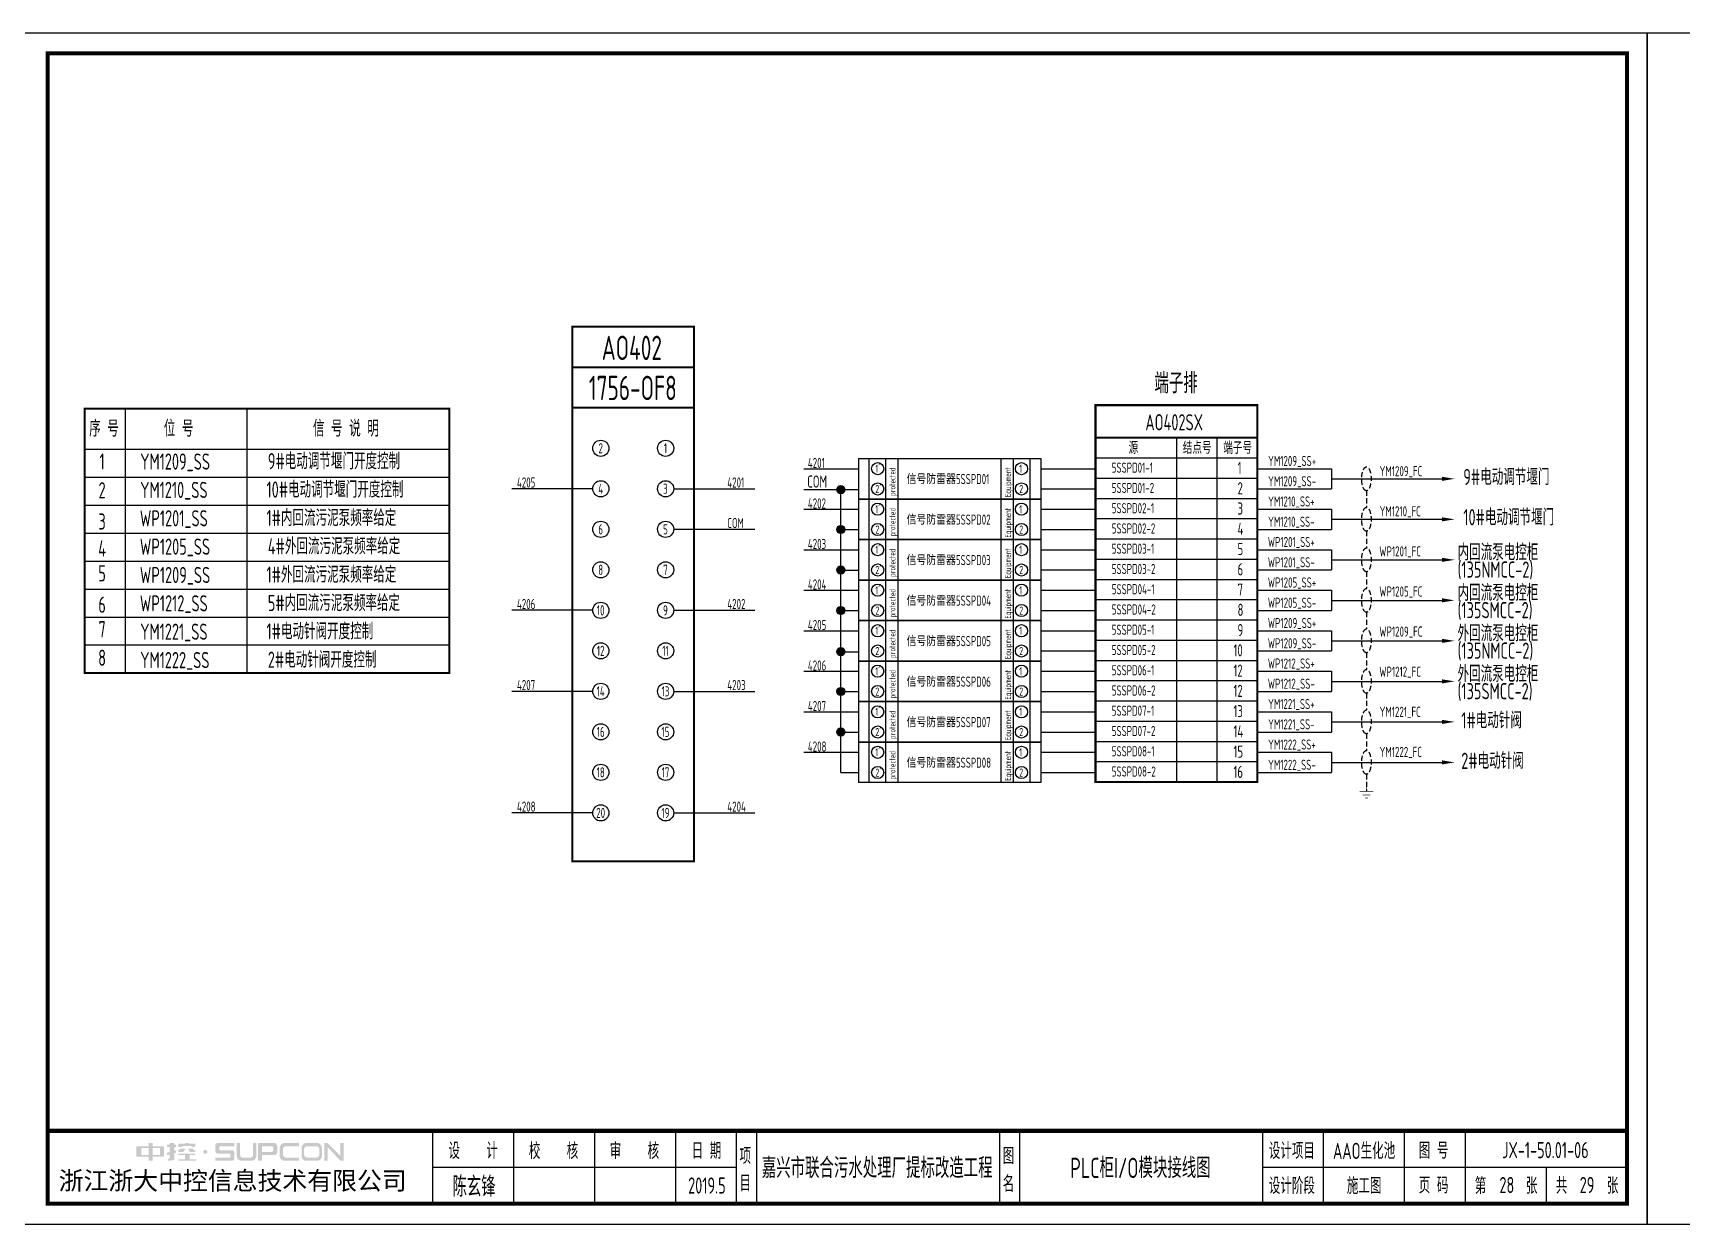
# Model space of a CAD drawing. Header units: millimetres. Extents: x 30557 to 235556, y -116603 to -73383.
# Drawn here: x 43202 to 47275, y -98537 to -95597 of the extents above; entities that cross this region are included whole.
import ezdxf
from ezdxf.enums import TextEntityAlignment as Align

# ---------------------------------------------------------------- set-up
doc = ezdxf.new("R2010")
doc.units = ezdxf.units.MM
doc.linetypes.add('DASHED2', pattern=[0.375, 0.25, -0.125])
doc.layers.add('1', color=3, linetype='Continuous')
doc.layers.add('符号层', color=3, linetype='Continuous')
doc.layers.add('_Drawing', color=7, linetype='Continuous', lineweight=25)
doc.styles.add('supcon', font='sceie.shx', dxfattribs={"width": 0.75, "height": 40, "bigfont": 'sceic.shx'})
doc.styles.add('Title', font='', dxfattribs={"height": 45})
doc.styles.get('Title').set_extended_font_data('SimHei')

# ---------------------------------------------------------------- blocks, each defined once
blk = doc.blocks.new('中控·SUPCON')
at = {"linetype": 'Continuous'}
h = blk.add_hatch(color=2, dxfattribs=at)
h.dxf.hatch_style = 1
h.paths.add_polyline_path([(34, 33), (20, 33), (20, 37), (15, 37), (15, 36), (15, 33), (0, 33), (0, 20), (13, 20), (15, 20), (15, 15), (20, 15), (20, 20), (22, 20), (34, 20)])
h.paths.add_polyline_path([(20, 30), (20, 31), (29, 31), (29, 22), (20, 22)], flags=16)
h.paths.add_polyline_path([(15, 30), (15, 22), (6, 22), (6, 31), (15, 31)], flags=16)
h.paths.add_polyline_path([(47, 32), (49, 32), (49, 35), (47, 35), (47, 37), (41, 37), (41, 35), (38, 35), (38, 32), (41, 32), (41, 25.8), (38, 25), (38, 22), (41, 22.8), (41, 18.3), (39, 17), (39, 15), (47, 16), (47, 24.5), (49, 25), (49, 28), (47, 27.5)])
h.paths.add_polyline_path([(61, 30), (55, 30), (52, 28), (52, 26), (58, 26)])
h.paths.add_polyline_path([(73, 28), (71, 28), (70, 30), (64, 30), (66, 26), (73, 26)])
h.paths.add_polyline_path([(73, 36), (64.6, 36), (64.6, 37), (60.4, 37), (60.4, 36), (52, 36), (52, 32), (56.8, 32), (56.8, 33.1), (68.2, 33.1), (68.2, 32), (73, 32)])
h.paths.add_polyline_path([(66, 22), (73, 22), (73, 24), (52, 24), (52, 22), (60, 22), (60, 17), (52, 17), (52, 15), (74, 15), (74, 17), (66, 17)])
h.paths.add_polyline_path([(82.7, 26.1, 1), (87.6, 26.1, 1)])
h.paths.add_polyline_path([(118, 28), (103.5, 28, -0.414214), (102.5, 29), (102.5, 32, -0.414214), (103.5, 33), (121, 33), (121, 37), (100.5, 37, 0.414214), (97.5, 34), (97.5, 27, 0.414214), (100.5, 24), (115, 24, -0.414214), (116, 23), (116, 20, -0.414214), (115, 19), (97.5, 19), (97.5, 15), (118, 15, 0.414214), (121, 18), (121, 25, 0.414214)])
h.paths.add_polyline_path([(128, 37), (124, 37), (124, 36), (124, 21, 0.414214), (130, 15), (142, 15, 0.414214), (148, 21), (148, 37), (144, 37), (144, 22, -0.414214), (141, 19), (131, 19, -0.414214), (128, 22)])
h.paths.add_polyline_path([(174, 26), (174, 33, 0.414214), (170, 37), (150, 37), (150, 36), (150, 15), (155, 15), (155, 22), (170, 22, 0.414214)])
h.paths.add_polyline_path([(167, 26), (155, 26), (155, 33), (167, 33, -0.414214), (169, 31), (169, 28, -0.414214)], flags=16)
h.paths.add_polyline_path([(201, 19), (185, 19, -0.414214), (181, 23), (181, 29, -0.414214), (185, 33), (201, 33), (201, 37), (183, 37, 0.414214), (177, 31), (177, 21, 0.414214), (183, 15), (201, 15)])
h.paths.add_polyline_path([(229, 21), (229, 31, 0.414214), (223, 37), (210, 37, 0.414214), (204, 31), (204, 21, 0.414214), (210, 15), (223, 15, 0.414214)])
h.paths.add_polyline_path([(207, 23), (207, 29, -0.414214), (211, 33), (222, 33, -0.414214), (226, 29), (226, 23, -0.414214), (222, 19), (211, 19, -0.414214)], flags=16)
h.paths.add_polyline_path([(236, 32.1), (252, 15), (256, 15), (256, 37), (252, 37), (252, 21), (236, 37), (232, 37), (232, 36), (232, 15), (236, 15)])
h = blk.add_hatch(color=2, dxfattribs=at)
h.dxf.hatch_style = 1
h.paths.add_polyline_path([(34, 33), (20, 33), (20, 37), (15, 37), (15, 36), (15, 33), (0, 33), (0, 20), (13, 20), (15, 20), (15, 15), (20, 15), (20, 20), (22, 20), (34, 20)])
h.paths.add_polyline_path([(20, 30), (20, 31), (29, 31), (29, 22), (20, 22)], flags=16)
h.paths.add_polyline_path([(15, 30), (15, 22), (6, 22), (6, 31), (15, 31)], flags=16)
h.paths.add_polyline_path([(47, 32), (49, 32), (49, 35), (47, 35), (47, 37), (41, 37), (41, 35), (38, 35), (38, 32), (41, 32), (41, 25.8), (38, 25), (38, 22), (41, 22.8), (41, 18.3), (39, 17), (39, 15), (47, 16), (47, 24.5), (49, 25), (49, 28), (47, 27.5)])
h.paths.add_polyline_path([(61, 30), (55, 30), (52, 28), (52, 26), (58, 26)])
h.paths.add_polyline_path([(73, 28), (71, 28), (70, 30), (64, 30), (66, 26), (73, 26)])
h.paths.add_polyline_path([(73, 36), (64.6, 36), (64.6, 37), (60.4, 37), (60.4, 36), (52, 36), (52, 32), (56.8, 32), (56.8, 33.1), (68.2, 33.1), (68.2, 32), (73, 32)])
h.paths.add_polyline_path([(66, 22), (73, 22), (73, 24), (52, 24), (52, 22), (60, 22), (60, 17), (52, 17), (52, 15), (74, 15), (74, 17), (66, 17)])
h.paths.add_polyline_path([(82.7, 26.1, 1), (87.6, 26.1, 1)])
h.paths.add_polyline_path([(118, 28), (103.5, 28, -0.414214), (102.5, 29), (102.5, 32, -0.414214), (103.5, 33), (121, 33), (121, 37), (100.5, 37, 0.414214), (97.5, 34), (97.5, 27, 0.414214), (100.5, 24), (115, 24, -0.414214), (116, 23), (116, 20, -0.414214), (115, 19), (97.5, 19), (97.5, 15), (118, 15, 0.414214), (121, 18), (121, 25, 0.414214)])
h.paths.add_polyline_path([(128, 37), (124, 37), (124, 36), (124, 21, 0.414214), (130, 15), (142, 15, 0.414214), (148, 21), (148, 37), (144, 37), (144, 22, -0.414214), (141, 19), (131, 19, -0.414214), (128, 22)])
h.paths.add_polyline_path([(174, 26), (174, 33, 0.414214), (170, 37), (150, 37), (150, 36), (150, 15), (155, 15), (155, 22), (170, 22, 0.414214)])
h.paths.add_polyline_path([(167, 26), (155, 26), (155, 33), (167, 33, -0.414214), (169, 31), (169, 28, -0.414214)], flags=16)
h.paths.add_polyline_path([(201, 19), (185, 19, -0.414214), (181, 23), (181, 29, -0.414214), (185, 33), (201, 33), (201, 37), (183, 37, 0.414214), (177, 31), (177, 21, 0.414214), (183, 15), (201, 15)])
h.paths.add_polyline_path([(229, 21), (229, 31, 0.414214), (223, 37), (210, 37, 0.414214), (204, 31), (204, 21, 0.414214), (210, 15), (223, 15, 0.414214)])
h.paths.add_polyline_path([(207, 23), (207, 29, -0.414214), (211, 33), (222, 33, -0.414214), (226, 29), (226, 23, -0.414214), (222, 19), (211, 19, -0.414214)], flags=16)
h.paths.add_polyline_path([(236, 32.1), (252, 15), (256, 15), (256, 37), (252, 37), (252, 21), (236, 37), (232, 37), (232, 36), (232, 15), (236, 15)])
h = blk.add_hatch(color=2, dxfattribs=at)
h.dxf.hatch_style = 1
h.paths.add_polyline_path([(34, 33), (20, 33), (20, 37), (15, 37), (15, 36), (15, 33), (0, 33), (0, 20), (13, 20), (15, 20), (15, 15), (20, 15), (20, 20), (22, 20), (34, 20)])
h.paths.add_polyline_path([(20, 30), (20, 31), (29, 31), (29, 22), (20, 22)], flags=16)
h.paths.add_polyline_path([(15, 30), (15, 22), (6, 22), (6, 31), (15, 31)], flags=16)
h.paths.add_polyline_path([(47, 32), (49, 32), (49, 35), (47, 35), (47, 37), (41, 37), (41, 35), (38, 35), (38, 32), (41, 32), (41, 25.8), (38, 25), (38, 22), (41, 22.8), (41, 18.3), (39, 17), (39, 15), (47, 16), (47, 24.5), (49, 25), (49, 28), (47, 27.5)])
h.paths.add_polyline_path([(61, 30), (55, 30), (52, 28), (52, 26), (58, 26)])
h.paths.add_polyline_path([(73, 28), (71, 28), (70, 30), (64, 30), (66, 26), (73, 26)])
h.paths.add_polyline_path([(73, 36), (64.6, 36), (64.6, 37), (60.4, 37), (60.4, 36), (52, 36), (52, 32), (56.8, 32), (56.8, 33.1), (68.2, 33.1), (68.2, 32), (73, 32)])
h.paths.add_polyline_path([(66, 22), (73, 22), (73, 24), (52, 24), (52, 22), (60, 22), (60, 17), (52, 17), (52, 15), (74, 15), (74, 17), (66, 17)])
h.paths.add_polyline_path([(82.7, 26.1, 1), (87.6, 26.1, 1)])
h.paths.add_polyline_path([(118, 28), (103.5, 28, -0.414214), (102.5, 29), (102.5, 32, -0.414214), (103.5, 33), (121, 33), (121, 37), (100.5, 37, 0.414214), (97.5, 34), (97.5, 27, 0.414214), (100.5, 24), (115, 24, -0.414214), (116, 23), (116, 20, -0.414214), (115, 19), (97.5, 19), (97.5, 15), (118, 15, 0.414214), (121, 18), (121, 25, 0.414214)])
h.paths.add_polyline_path([(128, 37), (124, 37), (124, 36), (124, 21, 0.414214), (130, 15), (142, 15, 0.414214), (148, 21), (148, 37), (144, 37), (144, 22, -0.414214), (141, 19), (131, 19, -0.414214), (128, 22)])
h.paths.add_polyline_path([(174, 26), (174, 33, 0.414214), (170, 37), (150, 37), (150, 36), (150, 15), (155, 15), (155, 22), (170, 22, 0.414214)])
h.paths.add_polyline_path([(167, 26), (155, 26), (155, 33), (167, 33, -0.414214), (169, 31), (169, 28, -0.414214)], flags=16)
h.paths.add_polyline_path([(201, 19), (185, 19, -0.414214), (181, 23), (181, 29, -0.414214), (185, 33), (201, 33), (201, 37), (183, 37, 0.414214), (177, 31), (177, 21, 0.414214), (183, 15), (201, 15)])
h.paths.add_polyline_path([(229, 21), (229, 31, 0.414214), (223, 37), (210, 37, 0.414214), (204, 31), (204, 21, 0.414214), (210, 15), (223, 15, 0.414214)])
h.paths.add_polyline_path([(207, 23), (207, 29, -0.414214), (211, 33), (222, 33, -0.414214), (226, 29), (226, 23, -0.414214), (222, 19), (211, 19, -0.414214)], flags=16)
h.paths.add_polyline_path([(236, 32.1), (252, 15), (256, 15), (256, 37), (252, 37), (252, 21), (236, 37), (232, 37), (232, 36), (232, 15), (236, 15)])
h = blk.add_hatch(color=2, dxfattribs=at)
h.dxf.hatch_style = 1
h.paths.add_polyline_path([(34, 33), (20, 33), (20, 37), (15, 37), (15, 36), (15, 33), (0, 33), (0, 20), (13, 20), (15, 20), (15, 15), (20, 15), (20, 20), (22, 20), (34, 20)])
h.paths.add_polyline_path([(20, 30), (20, 31), (29, 31), (29, 22), (20, 22)], flags=16)
h.paths.add_polyline_path([(15, 30), (15, 22), (6, 22), (6, 31), (15, 31)], flags=16)
h.paths.add_polyline_path([(47, 32), (49, 32), (49, 35), (47, 35), (47, 37), (41, 37), (41, 35), (38, 35), (38, 32), (41, 32), (41, 25.8), (38, 25), (38, 22), (41, 22.8), (41, 18.3), (39, 17), (39, 15), (47, 16), (47, 24.5), (49, 25), (49, 28), (47, 27.5)])
h.paths.add_polyline_path([(61, 30), (55, 30), (52, 28), (52, 26), (58, 26)])
h.paths.add_polyline_path([(73, 28), (71, 28), (70, 30), (64, 30), (66, 26), (73, 26)])
h.paths.add_polyline_path([(73, 36), (64.6, 36), (64.6, 37), (60.4, 37), (60.4, 36), (52, 36), (52, 32), (56.8, 32), (56.8, 33.1), (68.2, 33.1), (68.2, 32), (73, 32)])
h.paths.add_polyline_path([(66, 22), (73, 22), (73, 24), (52, 24), (52, 22), (60, 22), (60, 17), (52, 17), (52, 15), (74, 15), (74, 17), (66, 17)])
h.paths.add_polyline_path([(82.7, 26.1, 1), (87.6, 26.1, 1)])
h.paths.add_polyline_path([(118, 28), (103.5, 28, -0.414214), (102.5, 29), (102.5, 32, -0.414214), (103.5, 33), (121, 33), (121, 37), (100.5, 37, 0.414214), (97.5, 34), (97.5, 27, 0.414214), (100.5, 24), (115, 24, -0.414214), (116, 23), (116, 20, -0.414214), (115, 19), (97.5, 19), (97.5, 15), (118, 15, 0.414214), (121, 18), (121, 25, 0.414214)])
h.paths.add_polyline_path([(128, 37), (124, 37), (124, 36), (124, 21, 0.414214), (130, 15), (142, 15, 0.414214), (148, 21), (148, 37), (144, 37), (144, 22, -0.414214), (141, 19), (131, 19, -0.414214), (128, 22)])
h.paths.add_polyline_path([(174, 26), (174, 33, 0.414214), (170, 37), (150, 37), (150, 36), (150, 15), (155, 15), (155, 22), (170, 22, 0.414214)])
h.paths.add_polyline_path([(167, 26), (155, 26), (155, 33), (167, 33, -0.414214), (169, 31), (169, 28, -0.414214)], flags=16)
h.paths.add_polyline_path([(201, 19), (185, 19, -0.414214), (181, 23), (181, 29, -0.414214), (185, 33), (201, 33), (201, 37), (183, 37, 0.414214), (177, 31), (177, 21, 0.414214), (183, 15), (201, 15)])
h.paths.add_polyline_path([(229, 21), (229, 31, 0.414214), (223, 37), (210, 37, 0.414214), (204, 31), (204, 21, 0.414214), (210, 15), (223, 15, 0.414214)])
h.paths.add_polyline_path([(207, 23), (207, 29, -0.414214), (211, 33), (222, 33, -0.414214), (226, 29), (226, 23, -0.414214), (222, 19), (211, 19, -0.414214)], flags=16)
h.paths.add_polyline_path([(236, 32.1), (252, 15), (256, 15), (256, 37), (252, 37), (252, 21), (236, 37), (232, 37), (232, 36), (232, 15), (236, 15)])
h = blk.add_hatch(color=2, dxfattribs=at)
h.dxf.hatch_style = 1
h.paths.add_polyline_path([(34, 33), (20, 33), (20, 37), (15, 37), (15, 36), (15, 33), (0, 33), (0, 20), (13, 20), (15, 20), (15, 15), (20, 15), (20, 20), (22, 20), (34, 20)])
h.paths.add_polyline_path([(20, 30), (20, 31), (29, 31), (29, 22), (20, 22)], flags=16)
h.paths.add_polyline_path([(15, 30), (15, 22), (6, 22), (6, 31), (15, 31)], flags=16)
h.paths.add_polyline_path([(47, 32), (49, 32), (49, 35), (47, 35), (47, 37), (41, 37), (41, 35), (38, 35), (38, 32), (41, 32), (41, 25.8), (38, 25), (38, 22), (41, 22.8), (41, 18.3), (39, 17), (39, 15), (47, 16), (47, 24.5), (49, 25), (49, 28), (47, 27.5)])
h.paths.add_polyline_path([(61, 30), (55, 30), (52, 28), (52, 26), (58, 26)])
h.paths.add_polyline_path([(73, 28), (71, 28), (70, 30), (64, 30), (66, 26), (73, 26)])
h.paths.add_polyline_path([(73, 36), (64.6, 36), (64.6, 37), (60.4, 37), (60.4, 36), (52, 36), (52, 32), (56.8, 32), (56.8, 33.1), (68.2, 33.1), (68.2, 32), (73, 32)])
h.paths.add_polyline_path([(66, 22), (73, 22), (73, 24), (52, 24), (52, 22), (60, 22), (60, 17), (52, 17), (52, 15), (74, 15), (74, 17), (66, 17)])
h.paths.add_polyline_path([(82.7, 26.1, 1), (87.6, 26.1, 1)])
h.paths.add_polyline_path([(118, 28), (103.5, 28, -0.414214), (102.5, 29), (102.5, 32, -0.414214), (103.5, 33), (121, 33), (121, 37), (100.5, 37, 0.414214), (97.5, 34), (97.5, 27, 0.414214), (100.5, 24), (115, 24, -0.414214), (116, 23), (116, 20, -0.414214), (115, 19), (97.5, 19), (97.5, 15), (118, 15, 0.414214), (121, 18), (121, 25, 0.414214)])
h.paths.add_polyline_path([(128, 37), (124, 37), (124, 36), (124, 21, 0.414214), (130, 15), (142, 15, 0.414214), (148, 21), (148, 37), (144, 37), (144, 22, -0.414214), (141, 19), (131, 19, -0.414214), (128, 22)])
h.paths.add_polyline_path([(174, 26), (174, 33, 0.414214), (170, 37), (150, 37), (150, 36), (150, 15), (155, 15), (155, 22), (170, 22, 0.414214)])
h.paths.add_polyline_path([(167, 26), (155, 26), (155, 33), (167, 33, -0.414214), (169, 31), (169, 28, -0.414214)], flags=16)
h.paths.add_polyline_path([(201, 19), (185, 19, -0.414214), (181, 23), (181, 29, -0.414214), (185, 33), (201, 33), (201, 37), (183, 37, 0.414214), (177, 31), (177, 21, 0.414214), (183, 15), (201, 15)])
h.paths.add_polyline_path([(229, 21), (229, 31, 0.414214), (223, 37), (210, 37, 0.414214), (204, 31), (204, 21, 0.414214), (210, 15), (223, 15, 0.414214)])
h.paths.add_polyline_path([(207, 23), (207, 29, -0.414214), (211, 33), (222, 33, -0.414214), (226, 29), (226, 23, -0.414214), (222, 19), (211, 19, -0.414214)], flags=16)
h.paths.add_polyline_path([(236, 32.1), (252, 15), (256, 15), (256, 37), (252, 37), (252, 21), (236, 37), (232, 37), (232, 36), (232, 15), (236, 15)])
h = blk.add_hatch(color=2, dxfattribs=at)
h.dxf.hatch_style = 1
h.paths.add_polyline_path([(34, 33), (20, 33), (20, 37), (15, 37), (15, 36), (15, 33), (0, 33), (0, 20), (13, 20), (15, 20), (15, 15), (20, 15), (20, 20), (22, 20), (34, 20)])
h.paths.add_polyline_path([(20, 30), (20, 31), (29, 31), (29, 22), (20, 22)], flags=16)
h.paths.add_polyline_path([(15, 30), (15, 22), (6, 22), (6, 31), (15, 31)], flags=16)
h.paths.add_polyline_path([(47, 32), (49, 32), (49, 35), (47, 35), (47, 37), (41, 37), (41, 35), (38, 35), (38, 32), (41, 32), (41, 25.8), (38, 25), (38, 22), (41, 22.8), (41, 18.3), (39, 17), (39, 15), (47, 16), (47, 24.5), (49, 25), (49, 28), (47, 27.5)])
h.paths.add_polyline_path([(61, 30), (55, 30), (52, 28), (52, 26), (58, 26)])
h.paths.add_polyline_path([(73, 28), (71, 28), (70, 30), (64, 30), (66, 26), (73, 26)])
h.paths.add_polyline_path([(73, 36), (64.6, 36), (64.6, 37), (60.4, 37), (60.4, 36), (52, 36), (52, 32), (56.8, 32), (56.8, 33.1), (68.2, 33.1), (68.2, 32), (73, 32)])
h.paths.add_polyline_path([(66, 22), (73, 22), (73, 24), (52, 24), (52, 22), (60, 22), (60, 17), (52, 17), (52, 15), (74, 15), (74, 17), (66, 17)])
h.paths.add_polyline_path([(82.7, 26.1, 1), (87.6, 26.1, 1)])
h.paths.add_polyline_path([(118, 28), (103.5, 28, -0.414214), (102.5, 29), (102.5, 32, -0.414214), (103.5, 33), (121, 33), (121, 37), (100.5, 37, 0.414214), (97.5, 34), (97.5, 27, 0.414214), (100.5, 24), (115, 24, -0.414214), (116, 23), (116, 20, -0.414214), (115, 19), (97.5, 19), (97.5, 15), (118, 15, 0.414214), (121, 18), (121, 25, 0.414214)])
h.paths.add_polyline_path([(128, 37), (124, 37), (124, 36), (124, 21, 0.414214), (130, 15), (142, 15, 0.414214), (148, 21), (148, 37), (144, 37), (144, 22, -0.414214), (141, 19), (131, 19, -0.414214), (128, 22)])
h.paths.add_polyline_path([(174, 26), (174, 33, 0.414214), (170, 37), (150, 37), (150, 36), (150, 15), (155, 15), (155, 22), (170, 22, 0.414214)])
h.paths.add_polyline_path([(167, 26), (155, 26), (155, 33), (167, 33, -0.414214), (169, 31), (169, 28, -0.414214)], flags=16)
h.paths.add_polyline_path([(201, 19), (185, 19, -0.414214), (181, 23), (181, 29, -0.414214), (185, 33), (201, 33), (201, 37), (183, 37, 0.414214), (177, 31), (177, 21, 0.414214), (183, 15), (201, 15)])
h.paths.add_polyline_path([(229, 21), (229, 31, 0.414214), (223, 37), (210, 37, 0.414214), (204, 31), (204, 21, 0.414214), (210, 15), (223, 15, 0.414214)])
h.paths.add_polyline_path([(207, 23), (207, 29, -0.414214), (211, 33), (222, 33, -0.414214), (226, 29), (226, 23, -0.414214), (222, 19), (211, 19, -0.414214)], flags=16)
h.paths.add_polyline_path([(236, 32.1), (252, 15), (256, 15), (256, 37), (252, 37), (252, 21), (236, 37), (232, 37), (232, 36), (232, 15), (236, 15)])
blk = doc.blocks.new('supcon图框')
at = {"linetype": 'Continuous'}
for p, q in [((6145.7, 4361.7), (1987.7, 4361.7)), ((1987.7, 4361.7), (1987.7, 1421.7)), ((6145.7, 1421.7), (6145.7, 4361.7)), ((1987.7, 1421.7), (6145.7, 1421.7))]:
    blk.add_line(p, q, dxfattribs=at)
for p, q in [((3145.7, 1651.7), (3145.7, 1471.7)), ((3345.7, 1651.7), (3345.7, 1471.7)), ((3545.7, 1651.7), (3545.7, 1471.7)), ((3745.7, 1651.7), (3745.7, 1471.7)), ((3895.7, 1651.7), (3895.7, 1471.7)), ((3945.7, 1651.7), (3945.7, 1471.7)), ((4545.7, 1651.7), (4545.7, 1471.7)), ((4595.7, 1651.7), (4595.7, 1471.7)), ((5195.7, 1651.7), (5195.7, 1471.7)), ((5345.7, 1651.7), (5345.7, 1471.7)), ((5545.7, 1651.7), (5545.7, 1471.7)), ((5695.7, 1651.7), (5695.7, 1471.7)), ((3145.7, 1561.7), (3895.7, 1561.7)), ((5195.7, 1561.7), (6095.7, 1561.7)), ((5895.7, 1561.7), (5895.7, 1471.7))]:
    blk.add_line(p, q)
at = {"linetype": 'Continuous', "const_width": 10}
blk.add_lwpolyline([(2195.7, 4311.7), (6095.7, 4311.7), (6095.7, 1471.7), (2195.7, 1471.7)], close=True, dxfattribs=at)
blk.add_lwpolyline([(2195.7, 1651.7), (6095.7, 1651.7)], dxfattribs=at)
at = {"linetype": 'Continuous', "xscale": 2, "yscale": 2, "zscale": 2}
blk.add_blockref('中控·SUPCON', (2414.6, 1547.7), dxfattribs=at)
at = {"style": 'supcon', "width": 0.75}
for s, p in [('设    计', (3246.2, 1604.2)), ('校    核', (3444.8, 1604.2)), ('审    核', (3644.5, 1604.2)), ('日 期', (3822.5, 1604.2)), ('项', (3918.2, 1590.7)), ('图', (4568.2, 1590.7)), ('设计项目', (5268, 1604.2)), ('图 号', (5618, 1604.2)), ('目', (3918.2, 1522.9)), ('名', (4568.2, 1522.9)), ('设计阶段', (5268, 1518.1)), ('施工图', (5446.5, 1518.1)), ('页 码', (5618, 1518.1)), ('第      张', (5797, 1518.1)), ('共      张', (5997, 1518.1))]:
    blk.add_text(s, height=40, dxfattribs=at).set_placement(p, align=Align.MIDDLE)
at = {"style": 'Title'}
blk.add_text('浙江浙大中控信息技术有限公司', height=45, dxfattribs=at).set_placement((2222.8, 1506.2))
blk = doc.blocks.new('信号防雷接线')
at = {"linetype": 'Continuous'}
for p, q in [((19158.5, -5001.2), (19608.5, -5001.2)), ((19158.5, -5001.2), (19158.5, -5101.2)), ((19184.9, -5101.2), (19184.9, -5001.2)), ((19225.7, -5101.2), (19225.7, -5001.2)), ((19256.2, -5101.2), (19256.2, -5001.2)), ((19510.9, -5101.2), (19510.9, -5001.2)), ((19541.4, -5101.2), (19541.4, -5001.2)), ((19582.2, -5101.2), (19582.2, -5001.2)), ((19608.5, -5001.2), (19608.5, -5101.2)), ((19608.5, -5101.2), (19158.5, -5101.2))]:
    blk.add_line(p, q, dxfattribs=at)
for centre in [(19205.9, -5026.2), (19561.2, -5026.2), (19205.9, -5076.2), (19561.2, -5076.2)]:
    blk.add_circle(centre, 15, dxfattribs=at)
at = {"layer": '1', "color": 7, "style": 'supcon', "width": 0.75}
for s, p in [("1'", (19200.1, -5036.4)), ('1', (19555.4, -5036.4)), ("2'", (19200.1, -5086.4)), ('2', (19555.4, -5086.4))]:
    blk.add_text(s, height=20, dxfattribs=at).set_placement(p)
for s, p in [('protected', (19249.8, -5093.5)), ('Equipment', (19535, -5096.4))]:
    blk.add_text(s, height=15, rotation=90, dxfattribs=at).set_placement(p)

msp = doc.modelspace()

# ---------------------------------------------------------------- hatches: boundary and pattern name
at = {"linetype": 'Continuous'}
for points in [[(45207.4, -96724, 1), (45187.4, -96724, 1)], [(45207.4, -96822.4, 1), (45187.4, -96822.4, 1)], [(45207.4, -96922.4, 1), (45187.4, -96922.4, 1)], [(45207.4, -97022.4, 1), (45187.4, -97022.4, 1)], [(45207.4, -97124, 1), (45187.4, -97124, 1)], [(45207.4, -97222.4, 1), (45187.4, -97222.4, 1)], [(45207.4, -97322.4, 1), (45187.4, -97322.4, 1)]]:
    msp.add_hatch(color=256, dxfattribs=at).paths.add_polyline_path(points)

# ---------------------------------------------------------------- linework, layer by layer
at = {"lineweight": -3}
for p, q in [((43430.4, -96524.5), (43430.4, -96900.5)), ((43730.4, -96524.5), (43730.4, -96900.5)), ((43330.4, -96624.5), (44230.4, -96624.5)), ((46026.3, -96595.5), (46026.3, -97445.5)), ((46126.3, -96595.5), (46126.3, -97445.5)), ((45826.3, -96645.5), (46226.3, -96645.5)), ((43330.4, -96693.5), (44230.4, -96693.5)), ((45826.3, -96695.5), (46226.3, -96695.5)), ((45826.3, -96745.5), (46226.3, -96745.5)), ((43330.4, -96762.5), (44230.4, -96762.5)), ((45826.3, -96795.5), (46226.3, -96795.5)), ((43330.4, -96831.5), (44230.4, -96831.5)), ((45826.3, -96845.5), (46226.3, -96845.5)), ((43330.4, -96900.5), (44230.4, -96900.5)), ((43430.4, -96900.5), (43430.4, -97176.5)), ((43730.4, -96900.5), (43730.4, -97176.5)), ((45826.3, -96895.5), (46226.3, -96895.5)), ((45826.3, -96945.5), (46226.3, -96945.5)), ((43330.4, -96969.5), (44230.4, -96969.5)), ((45826.3, -96995.5), (46226.3, -96995.5)), ((43330.4, -97038.5), (44230.4, -97038.5)), ((45826.3, -97045.5), (46226.3, -97045.5)), ((43330.4, -97107.5), (44230.4, -97107.5)), ((45826.3, -97095.5), (46226.3, -97095.5)), ((45826.3, -97145.5), (46226.3, -97145.5)), ((43330.4, -97176.5), (44230.4, -97176.5)), ((43330.4, -97176.5), (44230.4, -97176.5)), ((45826.3, -97195.5), (46226.3, -97195.5)), ((45826.3, -97245.5), (46226.3, -97245.5)), ((45826.3, -97295.5), (46226.3, -97295.5)), ((45826.3, -97345.5), (46226.3, -97345.5)), ((45826.3, -97395.5), (46226.3, -97395.5)), ((45826.3, -97445.5), (46226.3, -97445.5))]:
    msp.add_line(p, q, dxfattribs=at)
for p, q in [((46226.3, -96672.3), (46408.8, -96672.3)), ((46408.8, -96672.3), (46408.8, -96722.3)), ((46408.8, -96697.3), (46682.3, -96697.3)), ((45197.4, -97120.1), (45197.4, -96724)), ((46226.3, -96722.3), (46408.8, -96722.3)), ((46226.3, -96772.3), (46408.8, -96772.3)), ((46408.8, -96772.3), (46408.8, -96822.3)), ((46226.3, -96822.3), (46408.8, -96822.3)), ((46408.8, -96797.3), (46682.3, -96797.3)), ((46226.3, -96872.3), (46408.8, -96872.3)), ((46408.8, -96872.3), (46408.8, -96922.3)), ((46408.8, -96897.3), (46682.3, -96897.3)), ((46226.3, -96922.3), (46408.8, -96922.3)), ((46226.3, -96972.3), (46408.8, -96972.3)), ((46408.8, -96972.3), (46408.8, -97022.3)), ((46408.8, -96997.3), (46682.3, -96997.3)), ((46226.3, -97022.3), (46408.8, -97022.3)), ((46226.3, -97072.3), (46408.8, -97072.3)), ((46408.8, -97072.3), (46408.8, -97122.3)), ((46408.8, -97097.3), (46682.3, -97097.3)), ((45197.4, -97422.4), (45197.4, -97124)), ((46226.3, -97122.3), (46408.8, -97122.3)), ((46226.3, -97172.3), (46408.8, -97172.3)), ((46408.8, -97172.3), (46408.8, -97222.3)), ((46408.8, -97197.3), (46682.3, -97197.3)), ((46226.3, -97222.3), (46408.8, -97222.3)), ((46226.3, -97272.3), (46408.8, -97272.3)), ((46408.8, -97272.3), (46408.8, -97322.3)), ((46226.3, -97322.3), (46408.8, -97322.3)), ((46408.8, -97297.3), (46682.3, -97297.3)), ((46226.3, -97372.3), (46408.8, -97372.3)), ((46408.8, -97372.3), (46408.8, -97422.3)), ((46408.8, -97397.3), (46682.3, -97397.3)), ((46226.3, -97422.3), (46408.8, -97422.3))]:
    msp.add_line(p, q)
at = {"linetype": 'Continuous'}
for p, q in [((44584.7, -96721.9), (44384.7, -96721.9)), ((44784.7, -96721.9), (44984.7, -96721.9)), ((44784.7, -96821.9), (44984.7, -96821.9)), ((44584.7, -97021.9), (44384.7, -97021.9)), ((44784.7, -97021.9), (44984.7, -97021.9)), ((44584.7, -97221.9), (44384.7, -97221.9)), ((44784.7, -97221.9), (44984.7, -97221.9)), ((44584.7, -97521.9), (44384.7, -97521.9)), ((44784.7, -97521.9), (44984.7, -97521.9))]:
    msp.add_line(p, q, dxfattribs=at)
at = {"color": 0, "linetype": 'DASHED2', "ltscale": 50}
for p, q in [((46495.3, -96726.7), (46495.3, -96767.9)), ((46495.3, -96826.7), (46495.3, -96867.9)), ((46495.3, -96926.7), (46495.3, -96967.9)), ((46495.3, -97026.7), (46495.3, -97067.9)), ((46495.3, -97126.7), (46495.3, -97167.9)), ((46495.3, -97226.7), (46495.3, -97267.9)), ((46495.3, -97326.7), (46495.3, -97367.9)), ((46495.3, -97426.7), (46495.3, -97467.9))]:
    msp.add_line(p, q, dxfattribs=at)
at = {"linetype": 'Continuous', "const_width": 5}
msp.add_lwpolyline([(44534.7, -96321.9), (44834.7, -96321.9), (44834.7, -97641.9), (44534.7, -97641.9)], close=True, dxfattribs=at)
for points in [[(44534.7, -96421.9), (44834.7, -96421.9)], [(44534.7, -96521.9), (44834.7, -96521.9)]]:
    msp.add_lwpolyline(points, dxfattribs=at)
at = {"lineweight": -3, "const_width": 5}
for points in [[(43330.4, -96524.5), (43330.4, -97176.5), (44230.4, -97176.5), (44230.4, -96524.5)], [(45826.3, -96515.5), (45826.3, -97445.5), (46226.3, -97445.5), (46226.3, -96515.5)]]:
    msp.add_lwpolyline(points, close=True, dxfattribs=at)
msp.add_lwpolyline([(45826.3, -96595.5), (46226.3, -96595.5)], dxfattribs=at)
for points in [[(46713.1, -96697.3, 0, 10, 0), (46682.3, -96697.3, 10, 10, 0)], [(46713.1, -96797.3, 0, 10, 0), (46682.3, -96797.3, 10, 10, 0)], [(46713.1, -96897.3, 0, 10, 0), (46682.3, -96897.3, 10, 10, 0)], [(46713.1, -96997.3, 0, 10, 0), (46682.3, -96997.3, 10, 10, 0)], [(46713.1, -97097.3, 0, 10, 0), (46682.3, -97097.3, 10, 10, 0)], [(46713.1, -97197.3, 0, 10, 0), (46682.3, -97197.3, 10, 10, 0)], [(46713.1, -97297.3, 0, 10, 0), (46682.3, -97297.3, 10, 10, 0)], [(46713.1, -97397.3, 0, 10, 0), (46682.3, -97397.3, 10, 10, 0)]]:
    msp.add_lwpolyline(points, format="xyseb")
at = {"lineweight": -3}
for centre in [(44604.7, -96621.9), (44764.7, -96621.9), (44604.7, -96721.9), (44764.7, -96721.9), (44604.7, -96821.9), (44764.7, -96821.9), (44604.7, -96921.9), (44764.7, -96921.9), (44604.7, -97021.9), (44764.7, -97021.9), (44604.7, -97121.9), (44764.7, -97121.9), (44604.7, -97221.9), (44764.7, -97221.9), (44604.7, -97321.9), (44764.7, -97321.9), (44604.7, -97421.9), (44764.7, -97421.9), (44604.7, -97521.9), (44764.7, -97521.9)]:
    msp.add_circle(centre, 20, dxfattribs=at)
at = {"linetype": 'Continuous'}
for centre in [(45197.4, -96724), (45197.4, -96822.4), (45197.4, -96922.4), (45197.4, -97022.4), (45197.4, -97124), (45197.4, -97222.4), (45197.4, -97322.4)]:
    msp.add_circle(centre, 10, dxfattribs=at)
at = {"color": 0, "linetype": 'DASHED2', "ltscale": 50}
for centre in [(46495.3, -96697.3), (46495.3, -96797.3), (46495.3, -96897.3), (46495.3, -96997.3), (46495.3, -97097.3), (46495.3, -97197.3), (46495.3, -97297.3), (46495.3, -97397.3)]:
    msp.add_ellipse(centre, major_axis=(0, -29.4), ratio=0.394838, dxfattribs=at)
at = {"layer": '1', "color": 0, "const_width": 1.62}
for points in [[(46495.3, -97447.3), (46495.3, -97468.4)], [(46478.3, -97468.4), (46512.3, -97468.4)], [(46486.3, -97477.8), (46504.8, -97477.8)], [(46492, -97484.9), (46499.1, -97484.9)]]:
    msp.add_lwpolyline(points, dxfattribs=at)
at = {"layer": '_Drawing', "linetype": 'Continuous'}
for p, q in [((45105.9, -96672.4), (45241.1, -96672.4)), ((45691.1, -96672.3), (45826.3, -96672.3)), ((45105.9, -96724), (45241.1, -96724)), ((45691.1, -96722.3), (45826.3, -96722.3)), ((45105.9, -96772.4), (45241.1, -96772.4)), ((45691.1, -96772.3), (45826.3, -96772.3)), ((45197.4, -96822.4), (45241.1, -96822.4)), ((45691.1, -96822.3), (45826.3, -96822.3)), ((45105.9, -96872.4), (45241.1, -96872.4)), ((45691.1, -96872.3), (45826.3, -96872.3)), ((45197.4, -96922.4), (45241.1, -96922.4)), ((45691.1, -96922.3), (45826.3, -96922.3)), ((45105.9, -96972.4), (45241.1, -96972.4)), ((45691.1, -96972.3), (45826.3, -96972.3)), ((45197.4, -97022.4), (45241.1, -97022.4)), ((45691.1, -97022.3), (45826.3, -97022.3)), ((45105.9, -97072.4), (45241.1, -97072.4)), ((45691.1, -97072.3), (45826.3, -97072.3)), ((45197.4, -97124), (45241.1, -97124)), ((45691.1, -97122.3), (45826.3, -97122.3)), ((45105.9, -97172.4), (45241.1, -97172.4)), ((45691.1, -97172.3), (45826.3, -97172.3)), ((45197.4, -97222.4), (45241.1, -97222.4)), ((45691.1, -97222.3), (45826.3, -97222.3)), ((45105.9, -97272.4), (45241.1, -97272.4)), ((45691.1, -97272.3), (45826.3, -97272.3)), ((45197.4, -97322.4), (45241.1, -97322.4)), ((45691.1, -97322.3), (45826.3, -97322.3)), ((45105.9, -97372.4), (45241.1, -97372.4)), ((45691.1, -97372.3), (45826.3, -97372.3)), ((45197.4, -97422.4), (45241.1, -97422.4)), ((45691.1, -97422.3), (45826.3, -97422.3))]:
    msp.add_line(p, q, dxfattribs=at)

# ---------------------------------------------------------------- block references
for p in [(41043.2, -99958.5), (45201.2, -99958.5)]:
    msp.add_blockref('supcon图框', p)
for p in [(26082.5, -91646.1), (26082.5, -91746.1), (26082.5, -91846.1), (26082.5, -91946.1), (26082.5, -92046.1), (26082.5, -92146.1), (26082.5, -92246.1), (26082.5, -92346.1)]:
    msp.add_blockref('信号防雷接线', p, dxfattribs=at)

# ---------------------------------------------------------------- texts
at = {"color": 3, "style": 'supcon', "width": 0.75}
for s, height, p in [('AO402', 60, (44681.4, -96374)), ('AAO生化池', 40, (46489.6, -98354.3)), ('陈玄锋', 50, (44291.6, -98441.8)), ('2019.5', 40, (44866.7, -98441.8)), ('28', 40, (46842.1, -98440.5)), ('29', 40, (47040.1, -98440.5))]:
    msp.add_text(s, height=height, dxfattribs=at).set_placement(p, align=Align.MIDDLE)
at = {"color": 7, "style": 'supcon', "width": 0.75}
msp.add_text('1756-OF8', height=60, dxfattribs=at).set_placement((44683.8, -96472.9), align=Align.MIDDLE)
at = {"style": 'supcon', "width": 0.75}
for s, p in [('序 号', (43377.9, -96593.1)), ('位 号', (43562.2, -96593.1)), ('信 号 说 明', (43975.2, -96593.1)), ('1', (43373.2, -96674.6)), ('2', (43373.2, -96745.5)), ('3', (43373.2, -96822.6)), ('4', (43373.2, -96889.1)), ('5', (43373.2, -96950.7)), ('6', (43373.2, -97028.1)), ('7', (43373.2, -97088.6)), ('8', (43373.2, -97159))]:
    msp.add_text(s, height=40, dxfattribs=at).set_placement(p, align=Align.CENTER)
at = {"linetype": 'Continuous', "style": 'supcon', "width": 0.75}
for s, height, p in [('9#电动调节堰门开度控制', 40, (43782.4, -96673.8)), ('YM1209_SS', 40, (43467.4, -96674.7)), ('YM1209_SS+', 25, (46252.5, -96665.7)), ('YM1209_FC', 25, (46527.9, -96690.9)), ('9#电动调节堰门', 40, (46734.6, -96712.7)), ('YM1210_SS', 40, (43467.4, -96744.7)), ('10#电动调节堰门开度控制', 40, (43779.1, -96743.8)), ('YM1209_SS-', 25, (46252.5, -96715.7)), ('YM1210_SS+', 25, (46252.5, -96765.7)), ('WP1201_SS', 40, (43466.3, -96814.7)), ('1#内回流污泥泵频率给定', 40, (43779.1, -96813.8)), ('YM1210_SS-', 25, (46252.5, -96815.7)), ('YM1210_FC', 25, (46527.9, -96789.9)), ('10#电动调节堰门', 40, (46734.6, -96812.1)), ('WP1205_SS', 40, (43466.3, -96884.7)), ('WP1201_SS+', 25, (46251.9, -96865.7)), ('WP1201_FC', 25, (46527.2, -96888.9)), ('内回流泵电控柜', 40, (46720.4, -96898.6)), ('WP1209_SS', 40, (43466.3, -96954.7)), ('1#外回流污泥泵频率给定', 40, (43779.1, -96953.8)), ('WP1201_SS-', 25, (46251.9, -96915.7)), ('(135NMCC-2)', 40, (46720.4, -96941.4)), ('WP1205_SS+', 25, (46251.9, -96965.7)), ('内回流泵电控柜', 40, (46720.4, -96998.6)), ('WP1212_SS', 40, (43466.3, -97024.7)), ('WP1205_SS-', 25, (46251.9, -97015.7)), ('WP1205_FC', 25, (46527.2, -96987.9)), ('(135SMCC-2)', 40, (46720.4, -97041.4)), ('YM1221_SS', 40, (43467.4, -97094.7)), ('1#电动针阀开度控制', 40, (43779.1, -97093.8)), ('WP1209_SS+', 25, (46251.9, -97065.7)), ('WP1209_FC', 25, (46527.2, -97086.9)), ('外回流泵电控柜', 40, (46720.4, -97098.6)), ('2#电动针阀开度控制', 40, (43782.4, -97163.8)), ('WP1209_SS-', 25, (46251.9, -97115.7)), ('(135NMCC-2)', 40, (46720.4, -97141.4)), ('YM1222_SS', 40, (43467.4, -97164.7)), ('WP1212_SS+', 25, (46251.9, -97165.7)), ('WP1212_FC', 25, (46527.2, -97185.9)), ('外回流泵电控柜', 40, (46720.4, -97198.6)), ('WP1212_SS-', 25, (46251.9, -97215.7)), ('(135SMCC-2)', 40, (46720.4, -97241.4)), ('YM1221_SS+', 25, (46252.5, -97265.7)), ('YM1221_FC', 25, (46527.9, -97284.9)), ('1#电动针阀', 40, (46729.5, -97313.4)), ('YM1221_SS-', 25, (46252.5, -97315.7)), ('YM1222_SS+', 25, (46252.5, -97365.7)), ('YM1222_FC', 25, (46527.9, -97383.9)), ('YM1222_SS-', 25, (46252.5, -97415.7)), ('2#电动针阀', 40, (46729.5, -97413.4))]:
    msp.add_text(s, height=height, dxfattribs=at).set_placement(p)
at = {"style": 'supcon', "width": 0.75}
for s, p in [('2', (44604.4, -96621.9)), ('1', (44764.4, -96621.9)), ('4', (44604.4, -96721.9)), ('3', (44764.4, -96721.9)), ('6', (44604.4, -96821.9)), ('5', (44764.4, -96821.9)), ('8', (44604.4, -96921.9)), ('7', (44764.4, -96921.9)), ('10', (44604.4, -97021.9)), ('9', (44764.4, -97021.9)), ('12', (44604.4, -97121.9)), ('11', (44764.4, -97121.9)), ('14', (44604.4, -97221.9)), ('13', (44764.4, -97221.9)), ('16', (44604.4, -97321.9)), ('15', (44764.4, -97321.9)), ('18', (44604.4, -97421.9)), ('17', (44764.4, -97421.9)), ('20', (44604.4, -97521.9)), ('19', (44764.4, -97521.9))]:
    msp.add_text(s, height=25, dxfattribs=at).set_placement(p, align=Align.MIDDLE)
at = {"color": 7, "style": 'supcon', "width": 0.75}
for s, p in [('源', (45908, -96635.7)), ('结点号', (46041.9, -96635.7)), ('端子号', (46142, -96635.7)), ('1', (46177.1, -96685.7)), ('2', (46177.1, -96735.7)), ('3', (46177.1, -96785.7)), ('4', (46177.1, -96835.7)), ('5', (46177.1, -96885.7)), ('6', (46177.1, -96935.7)), ('7', (46177.1, -96985.7)), ('8', (46177.1, -97035.7)), ('9', (46177.1, -97085.7)), ('10', (46167.1, -97135.7)), ('12', (46167.1, -97185.7)), ('12', (46167.1, -97235.7)), ('13', (46167.1, -97285.7)), ('14', (46167.1, -97335.7)), ('15', (46167.1, -97385.7)), ('16', (46167.1, -97435.7))]:
    msp.add_text(s, height=30, dxfattribs=at).set_placement(p)
at = {"color": 1, "linetype": 'Continuous', "style": 'supcon', "width": 0.75}
for s, p in [('4#外回流污泥泵频率给定', (43782.4, -96883.8)), ('5#内回流污泥泵频率给定', (43782.4, -97023.8))]:
    msp.add_text(s, height=40, dxfattribs=at).set_placement(p)
at = {"layer": '1', "color": 3, "style": 'supcon', "width": 0.75}
for s, height, p in [('4205', 25, (44397.6, -96718.9)), ('4201', 25, (44917.1, -96718.9)), ('COM', 30, (45114.5, -96719)), ('COM', 25, (44917.1, -96818.9)), ('4206', 25, (44397.6, -97018.9)), ('4202', 25, (44917.1, -97018.9)), ('4207', 25, (44397.6, -97218.9)), ('4203', 25, (44917.1, -97218.9)), ('4208', 25, (44397.6, -97518.9)), ('4204', 25, (44917.1, -97518.9))]:
    msp.add_text(s, height=height, dxfattribs=at).set_placement(p)
at = {"layer": '_Drawing', "color": 3, "style": 'supcon', "width": 0.75}
msp.add_text('AO402SX', height=40, dxfattribs=at).set_placement((46020.6, -96577.7), align=Align.CENTER)
for s, p in [('4201', (45116, -96670.6)), ('5SSPD01-1', (45866.5, -96682.3)), ('信号防雷器5SSPD01', (45359.7, -96710.4)), ('5SSPD01-2', (45866.5, -96732.3)), ('4202', (45116, -96770.6)), ('信号防雷器5SSPD02', (45359.7, -96810.4)), ('5SSPD02-1', (45866.5, -96782.3)), ('5SSPD02-2', (45866.5, -96832.3)), ('4203', (45116, -96870.6)), ('5SSPD03-1', (45866.5, -96882.3)), ('信号防雷器5SSPD03', (45359.7, -96910.4)), ('5SSPD03-2', (45866.5, -96932.3)), ('4204', (45116, -96970.6)), ('5SSPD04-1', (45866.5, -96982.3)), ('信号防雷器5SSPD04', (45359.7, -97010.4)), ('5SSPD04-2', (45866.5, -97032.3)), ('4205', (45116, -97070.6)), ('5SSPD05-1', (45866.5, -97082.3)), ('信号防雷器5SSPD05', (45359.7, -97110.4)), ('5SSPD05-2', (45866.5, -97132.3)), ('4206', (45116, -97170.6)), ('5SSPD06-1', (45866.5, -97182.3)), ('信号防雷器5SSPD06', (45359.7, -97210.4)), ('5SSPD06-2', (45866.5, -97232.3)), ('4207', (45116, -97270.6)), ('信号防雷器5SSPD07', (45359.7, -97310.4)), ('5SSPD07-1', (45866.5, -97282.3)), ('5SSPD07-2', (45866.5, -97332.3)), ('4208', (45116, -97370.6)), ('5SSPD08-1', (45866.5, -97382.3)), ('信号防雷器5SSPD08', (45359.7, -97410.4)), ('5SSPD08-2', (45866.5, -97432.3))]:
    msp.add_text(s, height=25, dxfattribs=at).set_placement(p)
for s, height, p in [('JX-1-50.01-06', 40, (46937.4, -98354.3)), ('嘉兴市联合污水处理厂提标改造工程', 50, (45287.2, -98395.7)), ('PLC柜I/O模块接线图', 50, (45937.2, -98395.7))]:
    msp.add_text(s, height=height, dxfattribs=at).set_placement(p, align=Align.MIDDLE)
at = {"layer": '符号层', "color": 4, "style": 'supcon', "width": 0.75}
msp.add_text('端子排', height=50, dxfattribs=at).set_placement((45971.7, -96486.2))

doc.saveas('drawing.dxf')
